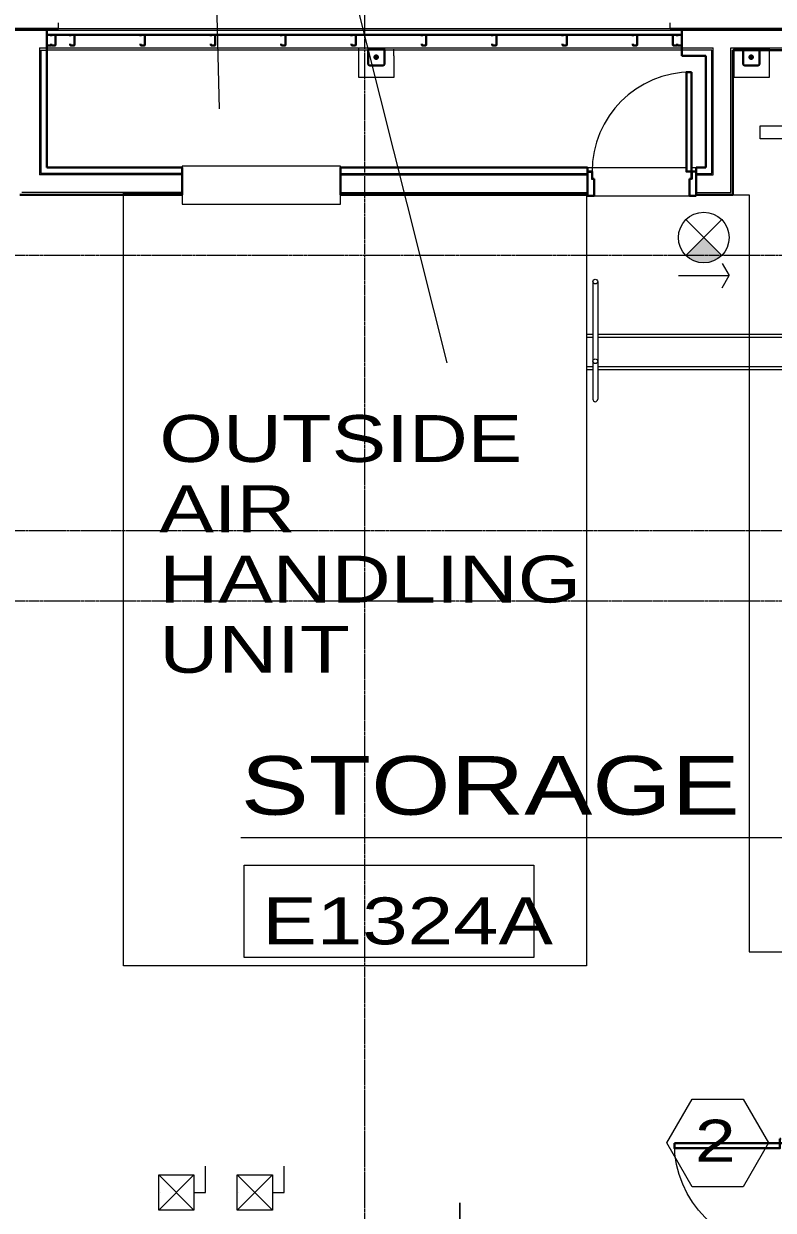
# Model space of a CAD drawing. Header units: inches. Extents: x -40190 to 0, y -3216 to 2257.
# Drawn here: x -30481.1 to -30225.2, y 695.1 to 1100.2 of the extents above; entities that cross this region are included whole.
import ezdxf
from ezdxf.enums import TextEntityAlignment as Align

# ---------------------------------------------------------------- set-up
doc = ezdxf.new("R2010")
doc.units = ezdxf.units.IN
doc.header["$LTSCALE"] = 0.5
doc.header["$MEASUREMENT"] = 0
doc.linetypes.add('A113$0$CENTER', pattern=[2, 1.25, -0.25, 0.25, -0.25])
for name, color, linetype in [('A113$0$A-ANNO-IDEN', 8, 'Continuous'), ('A113$0$A-ANNO-TEXT', 8, 'Continuous'), ('A113$0$A-COLS-COLS13-14', 8, 'Continuous'), ('A113$0$A-DOOR', 8, 'Continuous'), ('A113$0$A-DOOR-FRAM', 8, 'Continuous'), ('A113$0$A-FLOOR-THRSHD', 8, 'Continuous'), ('A113$0$A-FLOR-CURB', 8, 'Continuous'), ('A113$0$A-FLOR-HRAL', 8, 'Continuous'), ('A113$0$A-FLOR-STRS', 8, 'Continuous'), ('A113$0$A-GRID-GRD13-14', 8, 'Continuous'), ('A113$0$A-GRID-GRDP0-15', 8, 'Continuous'), ('A113$0$A-WALL-FULL-EXTR', 8, 'Continuous'), ('A113$0$A-WALL-OPEN-LVRS', 8, 'Continuous'), ('A113$0$A-WALL-STUD', 8, 'Continuous'), ('A113$0$E-PANEL', 8, 'Continuous'), ('A113$0$Level 12', 8, 'Continuous'), ('A113$0$Level 23', 8, 'Continuous'), ('A113$0$M-CONC-PAD', 8, 'Continuous'), ('A613$0$A-ANNO-REVS-BULL', 8, 'Continuous'), ('A613$0$A-CLNG-SPNK', 8, 'Continuous'), ('A613$0$bc113 - Level 23', 8, 'Continuous'), ('A613$0$br613 - E-Lite', 8, 'Continuous'), ('A613$0$br613 - Level 36', 8, 'Continuous'), ('XREF', 7, 'Continuous')]:
    doc.layers.add(name, color=color, linetype=linetype)
doc.styles.add('A113$0$Arial', font='arial.ttf', dxfattribs={"height": 0.076839})
doc.styles.add('A113$0$style-Arial', font='arial.ttf')
doc.styles.add('A613$0$style-Arial', font='arial.ttf')

# ---------------------------------------------------------------- blocks, each defined once
blk = doc.blocks.new('*U583')
at = {"layer": 'A113$0$E-PANEL', "linetype": 'Continuous', "lineweight": 13, "flags": 128}
for points in [[(-8.01, 4.48), (3.99, 4.51)], [(-7.98, -7.52), (-8.01, 4.48)], [(3.99, 4.51), (4.02, -7.49)], [(-7.49, -1.52), (-7.49, -1.52)], [(4.02, -7.49), (-7.98, -7.52)]]:
    blk.add_lwpolyline(points, dxfattribs=at)
at = {"layer": 'A113$0$E-PANEL', "linetype": 'Continuous', "lineweight": 0, "flags": 128}
for points in [[(-8.01, 4.48), (4.02, -7.49)], [(-7.98, -7.52), (3.99, 4.51)], [(8.01, -1.48), (7.98, 7.52)], [(4.01, -1.49), (8.01, -1.48)]]:
    blk.add_lwpolyline(points, dxfattribs=at)
blk = doc.blocks.new('A113$0$36D478_21')
at = {"layer": 'A113$0$A-DOOR', "linetype": 'Continuous', "lineweight": 0, "extrusion": (0, 0, -1)}
blk.add_arc((5.25, -0.85), 36, 270, 0, dxfattribs=at)
at = {"layer": 'A113$0$A-DOOR', "linetype": 'Continuous', "lineweight": 30}
blk.add_3dface([(-41.25, -0.85), (-41.25, -2.6), (-5.25, -2.6), (-5.25, -0.85)], dxfattribs=at)
at = {"layer": 'A113$0$A-DOOR-FRAM', "linetype": 'Continuous', "lineweight": 30}
for p, q in [((-5.25, 0.65), (-5.25, -0.85)), ((-5.25, 0.65), (-4.88, 0.65)), ((0.37, 0.65), (0, 0.65)), ((0.37, -1.6), (0.37, 0.65)), ((-5.25, -0.85), (-2.83, -0.85)), ((-2.83, -0.85), (-2.83, -1.6)), ((-2.83, -1.6), (0.37, -1.6)), ((-2.83, -36.85), (-2.83, -36.1)), ((-2.83, -36.1), (0.37, -36.1)), ((0.37, -36.1), (0.37, -38.35)), ((-5.25, -38.35), (-5.25, -36.85)), ((-5.25, -36.85), (-2.83, -36.85)), ((-5.25, -38.35), (-4.88, -38.35)), ((0.37, -38.35), (0, -38.35))]:
    blk.add_line(p, q, dxfattribs=at)
at = {"layer": 'A113$0$A-DOOR-FRAM', "linetype": 'Continuous', "lineweight": 13}
for p, q in [((-5.1, 0.5), (-5.1, -0.7)), ((-5.1, 0.5), (-4.88, 0.5)), ((-4.88, 0.65), (-4.88, 0.5)), ((0, 0.5), (0, 0.65)), ((0.22, 0.5), (0, 0.5)), ((0.22, -1.45), (0.22, 0.5)), ((-5.1, -0.7), (-2.68, -0.7)), ((-2.68, -0.7), (-2.68, -1.45)), ((-2.68, -1.45), (0.22, -1.45)), ((-2.68, -37), (-2.68, -36.25)), ((-2.68, -36.25), (0.22, -36.25)), ((0.22, -36.25), (0.22, -38.2)), ((-5.1, -38.2), (-5.1, -37)), ((-5.1, -37), (-2.68, -37)), ((-5.1, -38.2), (-4.88, -38.2)), ((-4.88, -38.35), (-4.88, -38.2)), ((0.22, -38.2), (0, -38.2)), ((0, -38.2), (0, -38.35))]:
    blk.add_line(p, q, dxfattribs=at)
blk = doc.blocks.new('A113$0$T6X6_3')
at = {"layer": 'A113$0$Level 12', "linetype": 'Continuous', "lineweight": 13}
for p, q in [((-3, 2.375), (-3, -2.375)), ((-2.6875, 2.375), (-2.6875, -2.375)), ((2.375, 3), (-2.375, 3)), ((2.375, 2.6875), (-2.375, 2.6875)), ((2.6875, -2.375), (2.6875, 2.375)), ((3, -2.375), (3, 2.375)), ((-2.375, -2.6875), (2.375, -2.6875)), ((-2.375, -3), (2.375, -3))]:
    blk.add_line(p, q, dxfattribs=at)
at = {"layer": 'A113$0$Level 12', "linetype": 'Continuous', "lineweight": 13, "extrusion": (0, 0, -1)}
for centre, radius, start, end in [((2.375, 2.375), 0.625, 0, 90), ((2.375, 2.375), 0.3125, 0, 90), ((-2.375, 2.375), 0.625, 90, 180), ((-2.375, 2.375), 0.3125, 90, 180)]:
    blk.add_arc(centre, radius, start, end, dxfattribs=at)
at = {"layer": 'A113$0$Level 12', "linetype": 'Continuous', "lineweight": 13}
for centre, radius, start, end in [((-2.375, -2.375), 0.625, 180, 270), ((-2.375, -2.375), 0.3125, 180, 270), ((2.375, -2.375), 0.625, 270, 0), ((2.375, -2.375), 0.3125, 270, 0)]:
    blk.add_arc(centre, radius, start, end, dxfattribs=at)
at = {"layer": 'A113$0$Level 12', "linetype": 'Continuous', "lineweight": 70}
blk.add_point((0, 0), dxfattribs=at)
blk = doc.blocks.new('*U633')
at = {"layer": 'A113$0$A-DOOR', "linetype": 'Continuous', "lineweight": 0}
blk.add_arc((17, -13), 34, 89.9993, 179.9993, dxfattribs=at)
at = {"layer": 'A113$0$A-DOOR', "linetype": 'Continuous', "lineweight": 30}
blk.add_3dface([(17, 21), (15.25, 21), (15.25, -13), (17, -13)], dxfattribs=at)
at = {"layer": 'A113$0$A-DOOR-FRAM', "linetype": 'Continuous', "lineweight": 30}
for p, q in [((-18.5, -13), (-17, -13)), ((-18.5, -13), (-18.5, -13.38)), ((-17, -13), (-17, -15.42)), ((-17, -15.42), (-16.25, -15.42)), ((-16.25, -15.42), (-16.25, -21.25)), ((17, -15.42), (16.25, -15.42)), ((16.25, -15.42), (16.25, -21.25)), ((18.5, -13), (17, -13)), ((17, -13), (17, -15.42)), ((18.5, -13), (18.5, -13.38)), ((-18.5, -21.25), (-18.5, -20.87)), ((-16.25, -21.25), (-18.5, -21.25)), ((16.25, -21.25), (18.5, -21.25)), ((18.5, -21.25), (18.5, -20.87))]:
    blk.add_line(p, q, dxfattribs=at)
at = {"layer": 'A113$0$A-DOOR-FRAM', "linetype": 'Continuous', "lineweight": 13}
for p, q in [((-18.5, -13.38), (-18.35, -13.38)), ((-18.35, -13.15), (-17.15, -13.15)), ((-18.35, -13.15), (-18.35, -13.38)), ((-17.15, -13.15), (-17.15, -15.57)), ((-17.15, -15.57), (-16.4, -15.57)), ((-16.4, -15.57), (-16.4, -21.1)), ((17.15, -15.57), (16.4, -15.57)), ((16.4, -15.57), (16.4, -21.1)), ((18.35, -13.15), (17.15, -13.15)), ((17.15, -13.15), (17.15, -15.57)), ((18.35, -13.15), (18.35, -13.38)), ((18.5, -13.38), (18.35, -13.38)), ((-18.35, -20.87), (-18.5, -20.87)), ((-18.35, -21.1), (-18.35, -20.87)), ((-16.4, -21.1), (-18.35, -21.1)), ((16.4, -21.1), (18.35, -21.1)), ((18.35, -21.1), (18.35, -20.87)), ((18.35, -20.87), (18.5, -20.87))]:
    blk.add_line(p, q, dxfattribs=at)
blk = doc.blocks.new('A113')
at = {"layer": 'A113$0$A-ANNO-IDEN', "lineweight": 13}
blk.add_line((-23623.2917, 822.3774), (-23443.3434, 822.3774), dxfattribs=at)
at = {"layer": 'A113$0$A-ANNO-IDEN', "lineweight": 0, "flags": 128}
for points in [[(-23567.8238, 1732.9274), (-23647.2714, 1732.9274), (-23630.7117, 1071.1735)], [(-23565.8541, 1220.2555), (-23612.2687, 1220.2555), (-23552.8944, 984.4459)], [(-23443.3434, 822.3774), (-23434.7389, 822.3774), (-23382.0479, 700.6327)]]:
    blk.add_lwpolyline(points, dxfattribs=at)
at = {"layer": 'A113$0$A-ANNO-IDEN', "lineweight": 13}
blk.add_3dface([(-23622.0919, 812.8607), (-23523.2381, 812.8607), (-23523.2381, 781.3312), (-23622.0919, 781.3312)], dxfattribs=at)
at = {"layer": 'A113$0$A-COLS-COLS13-14', "lineweight": 0}
blk.add_line((-23548.4983, 667.7603, -4909.5523), (-23548.4983, 697.5763, -4909.5523), dxfattribs=at)
at = {"layer": 'A113$0$A-FLOOR-THRSHD', "lineweight": 0}
for p, q in [((-23504.8953, 1051.11, 1992.7541), (-23471.144, 1051.11, 1992.7541)), ((-23469.394, 1051.11, 1992.7541), (-23467.8934, 1051.11, 1992.7541)), ((-23502.6439, 1041.4692, 1992.7541), (-23470.1448, 1041.4692, 1992.7541))]:
    blk.add_line(p, q, dxfattribs=at)
at = {"layer": 'A113$0$A-FLOR-CURB', "lineweight": 0}
for p, q in [((-23729.1243, 1097.9901, 1992.7541), (-22922.8335, 1097.9901, 1992.7541)), ((-23691.9876, 1091.9901, 1992.7541), (-23462.0184, 1091.9901, 1992.7541)), ((-23691.9876, 1091.9901, 1992.7541), (-23691.9876, 1048.61, 1992.7541)), ((-23462.0184, 1048.61, 1992.7541), (-23462.0184, 1091.9901, 1992.7541)), ((-23456.0184, 1091.9901, 1992.7541), (-22922.8335, 1091.9901, 1992.7541)), ((-23456.0184, 1042.61, 1992.7541), (-23456.0184, 1091.9901, 1992.7541)), ((-23643.2686, 1048.61, 1992.7541), (-23691.9876, 1048.61, 1992.7541)), ((-23589.2686, 1048.61, 1992.7541), (-23504.8953, 1048.61, 1992.7541)), ((-23467.8934, 1048.61, 1992.7541), (-23462.0184, 1048.61, 1992.7541)), ((-23643.2686, 1042.61, 1992.7541), (-23697.9876, 1042.61, 1992.7541)), ((-23589.2686, 1042.61, 1992.7541), (-23504.8953, 1042.61, 1992.7541)), ((-23467.8934, 1042.61, 1992.7541), (-23456.0184, 1042.61, 1992.7541))]:
    blk.add_line(p, q, dxfattribs=at)
at = {"layer": 'A113$0$A-FLOR-HRAL', "lineweight": 13}
for p, q in [((-23503.0828, 1012.1725, 1992.7541), (-23503.0828, 971.985, 1992.7541)), ((-23501.4578, 1012.1725, 1992.7541), (-23501.4578, 971.985, 1992.7541))]:
    blk.add_line(p, q, dxfattribs=at)
for centre in [(-23502.2703, 1012.1725, 1992.7541), (-23502.2703, 984.985, 1992.7541)]:
    blk.add_circle(centre, 0.8125, dxfattribs=at)
blk.add_arc((-23502.2703, 971.985, 1992.7541), 0.8125, 180, 0, dxfattribs=at)
at = {"layer": 'A113$0$A-FLOR-STRS', "lineweight": 13}
for p, q in [((-23505.2703, 1041.4692, 1992.7541), (-23505.2703, 982.1725, 1992.7541)), ((-23505.2703, 994.1725, 1992.7541), (-23503.0828, 994.1725, 1992.7541)), ((-23505.2703, 993.1725, 1992.7541), (-23503.0828, 993.1725, 1992.7541)), ((-23501.4578, 994.1725, 1992.7541), (-23431.0811, 994.1725, 1992.7541)), ((-23501.4578, 993.1725, 1992.7541), (-23431.0811, 993.1725, 1992.7541)), ((-23505.2703, 983.1725, 1992.7541), (-23503.0828, 983.1725, 1992.7541)), ((-23505.2703, 982.1725, 1992.7541), (-23503.0828, 982.1725, 1992.7541)), ((-23501.4578, 983.1725, 1992.7541), (-23431.0811, 983.1725, 1992.7541)), ((-23501.4578, 982.1725, 1992.7541), (-23427.2686, 982.1725, 1992.7541))]:
    blk.add_line(p, q, dxfattribs=at)
at = {"layer": 'A113$0$A-GRID-GRD13-14', "lineweight": 0}
blk.add_line((-23548.4983, 697.5763, 0.001), (-23548.4983, 216.9988, 0.001), dxfattribs=at)
at = {"layer": 'A113$0$A-GRID-GRDP0-15', "linetype": 'A113$0$CENTER', "lineweight": 0}
for p, q in [((-23581.0236, 2113.2362), (-23581.0236, -676.9052)), ((-23884.5631, 1021.1697), (-20452.7577, 1021.1697)), ((-24110.5721, 927.1574), (-20437.5384, 927.1574)), ((-23884.5631, 903.1574), (-20364.9322, 903.1574))]:
    blk.add_line(p, q, dxfattribs=at)
at = {"layer": 'A113$0$A-WALL-FULL-EXTR', "lineweight": 30}
for p, q in [((-23729.4492, 1098.4902, 1992.7541), (-23685.5225, 1098.4941, 1992.7541)), ((-23689.4876, 1089.8682, 1992.7541), (-23689.4876, 1098.4938, 1992.7541)), ((-22922.8335, 1098.4865, 1992.7541), (-23476.7492, 1098.4901, 1992.7541)), ((-23472.7841, 1098.5153, 1992.7541), (-23472.7841, 1097.8903, 1992.7541)), ((-23472.7841, 1089.2381, 1992.7541), (-23472.7841, 1098.4901, 1992.7541)), ((-23472.7841, 1096.4869, 1992.7541), (-23689.4568, 1096.49, 1992.7541)), ((-23689.4876, 1089.8682, 1992.7541), (-23689.4876, 1092.8397, 1992.7541)), ((-23455.2684, 1041.86, 1992.7541), (-23455.2684, 1091.2368, 1992.7541)), ((-23455.2684, 1091.2368, 1992.7541), (-23360.3986, 1091.2368, 1992.7541)), ((-23689.4876, 1089.8682, 1992.7541), (-23689.4876, 1051.11, 1992.7541)), ((-23464.5185, 1089.2373, 1992.7541), (-23472.7841, 1089.2381, 1992.7541)), ((-23464.5185, 1051.11, 1992.7541), (-23464.5185, 1089.2373, 1992.7541)), ((-23643.2686, 1051.11, 1992.7541), (-23689.4876, 1051.11, 1992.7541)), ((-23643.2686, 1051.11, 1992.7541), (-23643.2686, 1041.86, 1992.7541)), ((-23589.2686, 1051.11, 1992.7541), (-23589.2686, 1041.86, 1992.7541)), ((-23589.2686, 1051.11, 1992.7541), (-23504.8953, 1051.11, 1992.7541)), ((-23504.8953, 1041.86, 1992.7541), (-23504.8953, 1051.11, 1992.7541)), ((-23467.8934, 1041.86, 1992.7541), (-23467.8934, 1051.11, 1992.7541)), ((-23467.8934, 1051.11, 1992.7541), (-23464.5185, 1051.11, 1992.7541)), ((-23643.2686, 1041.86, 1992.7541), (-23698.7376, 1041.86, 1992.7541)), ((-23589.2686, 1041.86, 1992.7541), (-23504.8953, 1041.86, 1992.7541)), ((-23467.8934, 1041.86, 1992.7541), (-23455.2684, 1041.86, 1992.7541))]:
    blk.add_line(p, q, dxfattribs=at)
at = {"layer": 'A113$0$A-WALL-FULL-EXTR', "lineweight": 0}
for p, q in [((-23476.7492, 1098.4869, 1992.7541), (-23696.7492, 1098.4901, 1992.7541)), ((-23472.7841, 1091.2399, 1992.7541), (-23689.4876, 1091.243, 1992.7541))]:
    blk.add_line(p, q, dxfattribs=at)
at = {"layer": 'A113$0$A-WALL-FULL-EXTR', "lineweight": 13}
for p, q in [((-23685.5225, 1098.4941, 1992.7541), (-23685.5225, 1100.4941, 1992.7541)), ((-23476.7492, 1098.49, 1992.7541), (-23476.7492, 1100.49, 1992.7541)), ((-23691.4876, 1091.2425, 1992.7541), (-23691.4876, 1049.11, 1992.7541)), ((-23691.4876, 1091.2425, 1992.7541), (-23689.4876, 1091.2425, 1992.7541)), ((-23462.5185, 1091.2372, 1992.7541), (-23472.7839, 1091.2381, 1992.7541)), ((-23462.5185, 1049.11, 1992.7541), (-23462.5185, 1091.2372, 1992.7541)), ((-23643.2686, 1049.11, 1992.7541), (-23691.4876, 1049.11, 1992.7541)), ((-23589.2686, 1049.11, 1992.7541), (-23504.8953, 1049.11, 1992.7541)), ((-23467.8934, 1049.11, 1992.7541), (-23462.5185, 1049.11, 1992.7541))]:
    blk.add_line(p, q, dxfattribs=at)
at = {"layer": 'A113$0$A-WALL-OPEN-LVRS', "lineweight": 13}
blk.add_3dface([(-23643.2686, 1038.61, 1992.7541), (-23589.2686, 1038.61, 1992.7541), (-23589.2686, 1051.61, 1992.7541), (-23643.2686, 1051.61, 1992.7541)], dxfattribs=at)
at = {"layer": 'A113$0$A-WALL-STUD', "lineweight": 30, "elevation": 1992.7541, "flags": 128}
for points in [[(-23687.9876, 1095.9869), (-23687.9876, 1096.3619, 0.41421356), (-23688.1126, 1096.4869), (-23689.3626, 1096.4869, 0.41421356), (-23689.4876, 1096.3619), (-23689.4876, 1092.9647, 0.41421356), (-23689.3626, 1092.8397), (-23688.1126, 1092.8397, 0.41421356), (-23687.9876, 1092.9647), (-23687.9876, 1093.3397)], [(-23687.9876, 1095.9869), (-23687.9876, 1096.3619, -0.41421356), (-23687.8626, 1096.4869), (-23686.6126, 1096.4869, -0.41421356), (-23686.4876, 1096.3619), (-23686.4876, 1092.9647, -0.41421356), (-23686.6126, 1092.8397), (-23687.8626, 1092.8397, -0.41421356), (-23687.9876, 1092.9647), (-23687.9876, 1093.3397)], [(-23681.4992, 1095.9885), (-23681.4992, 1096.3635, -0.41421356), (-23681.3742, 1096.4885), (-23680.1242, 1096.4885, -0.41421356), (-23679.9992, 1096.3635), (-23679.9992, 1092.9663, -0.41421356), (-23680.1242, 1092.8413), (-23681.3742, 1092.8413, -0.41421356), (-23681.4992, 1092.9663), (-23681.4992, 1093.3413)], [(-23657.4992, 1095.9885), (-23657.4992, 1096.3635, -0.41421356), (-23657.3742, 1096.4885), (-23656.1242, 1096.4885, -0.41421356), (-23655.9992, 1096.3635), (-23655.9992, 1092.9663, -0.41421356), (-23656.1242, 1092.8413), (-23657.3742, 1092.8413, -0.41421356), (-23657.4992, 1092.9663), (-23657.4992, 1093.3413)], [(-23633.4992, 1095.9885), (-23633.4992, 1096.3635, -0.41421356), (-23633.3742, 1096.4885), (-23632.1242, 1096.4885, -0.41421356), (-23631.9992, 1096.3635), (-23631.9992, 1092.9663, -0.41421356), (-23632.1242, 1092.8413), (-23633.3742, 1092.8413, -0.41421356), (-23633.4992, 1092.9663), (-23633.4992, 1093.3413)], [(-23609.4992, 1095.9885), (-23609.4992, 1096.3635, -0.41421356), (-23609.3742, 1096.4885), (-23608.1242, 1096.4885, -0.41421356), (-23607.9992, 1096.3635), (-23607.9992, 1092.9663, -0.41421356), (-23608.1242, 1092.8413), (-23609.3742, 1092.8413, -0.41421356), (-23609.4992, 1092.9663), (-23609.4992, 1093.3413)], [(-23585.4992, 1095.9885), (-23585.4992, 1096.3635, -0.41421356), (-23585.3742, 1096.4885), (-23584.1242, 1096.4885, -0.41421356), (-23583.9992, 1096.3635), (-23583.9992, 1092.9663, -0.41421356), (-23584.1242, 1092.8413), (-23585.3742, 1092.8413, -0.41421356), (-23585.4992, 1092.9663), (-23585.4992, 1093.3413)], [(-23561.4992, 1095.9885), (-23561.4992, 1096.3635, -0.41421356), (-23561.3742, 1096.4885), (-23560.1242, 1096.4885, -0.41421356), (-23559.9992, 1096.3635), (-23559.9992, 1092.9663, -0.41421356), (-23560.1242, 1092.8413), (-23561.3742, 1092.8413, -0.41421356), (-23561.4992, 1092.9663), (-23561.4992, 1093.3413)], [(-23537.4992, 1095.9885), (-23537.4992, 1096.3635, -0.41421356), (-23537.3742, 1096.4885), (-23536.1242, 1096.4885, -0.41421356), (-23535.9992, 1096.3635), (-23535.9992, 1092.9663, -0.41421356), (-23536.1242, 1092.8413), (-23537.3742, 1092.8413, -0.41421356), (-23537.4992, 1092.9663), (-23537.4992, 1093.3413)], [(-23513.4992, 1095.9885), (-23513.4992, 1096.3635, -0.41421356), (-23513.3742, 1096.4885), (-23512.1242, 1096.4885, -0.41421356), (-23511.9992, 1096.3635), (-23511.9992, 1092.9663, -0.41421356), (-23512.1242, 1092.8413), (-23513.3742, 1092.8413, -0.41421356), (-23513.4992, 1092.9663), (-23513.4992, 1093.3413)], [(-23489.4992, 1095.9885), (-23489.4992, 1096.3635, -0.41421356), (-23489.3742, 1096.4885), (-23488.1242, 1096.4885, -0.41421356), (-23487.9992, 1096.3635), (-23487.9992, 1092.9663, -0.41421356), (-23488.1242, 1092.8413), (-23489.3742, 1092.8413, -0.41421356), (-23489.4992, 1092.9663), (-23489.4992, 1093.3413)], [(-23474.2841, 1095.987), (-23474.2841, 1096.362, 0.41421356), (-23474.4091, 1096.487), (-23475.6591, 1096.487, 0.41421356), (-23475.7841, 1096.362), (-23475.7841, 1092.9648, 0.41421356), (-23475.6591, 1092.8398), (-23474.4091, 1092.8398, 0.41421356), (-23474.2841, 1092.9648), (-23474.2841, 1093.3398)], [(-23474.2841, 1095.987), (-23474.2841, 1096.362, -0.41421356), (-23474.1591, 1096.487), (-23472.9091, 1096.487, -0.41421356), (-23472.7841, 1096.362), (-23472.7841, 1092.9648, -0.41421356), (-23472.9091, 1092.8398), (-23474.1591, 1092.8398, -0.41421356), (-23474.2841, 1092.9648), (-23474.2841, 1093.3398)]]:
    blk.add_lwpolyline(points, format="xyb", dxfattribs=at)
at = {"layer": 'A113$0$Level 12', "lineweight": 0}
for p, q in [((-23583.0183, 1089.2449, 1992.7541), (-23583.0183, 1091.8618, 1992.7541)), ((-23571.0183, 1089.2449, 1992.7541), (-23571.0183, 1091.5989, 1992.7541))]:
    blk.add_line(p, q, dxfattribs=at)
at = {"layer": 'A113$0$Level 12', "lineweight": 13, "elevation": 1992.7541, "flags": 128}
blk.add_lwpolyline([(-23571.0183, 1089.2449), (-23571.0183, 1081.8674), (-23583.0183, 1081.8674), (-23583.0183, 1089.2449)], dxfattribs=at)
at = {"layer": 'A113$0$Level 12', "lineweight": 13}
blk.add_3dface([(-23454.8933, 1081.8674, 1992.7541), (-23454.8933, 1091.8674, 1992.7541), (-23442.8933, 1091.8674, 1992.7541), (-23442.8933, 1081.8674, 1992.7541)], dxfattribs=at)
at = {"layer": 'A113$0$Level 23', "lineweight": 30}
blk.add_line((-23452.0183, 1091.2371, 1992.7541), (-23455.2684, 1091.2371, 1992.7541), dxfattribs=at)
at = {"layer": 'A113$0$M-CONC-PAD', "lineweight": 0, "elevation": 1992.7541, "flags": 128}
blk.add_lwpolyline([(-23589.2686, 1042.485), (-23505.2686, 1042.485), (-23505.2686, 778.485), (-23663.2686, 778.485), (-23663.2686, 1042.485), (-23643.2686, 1042.485)], dxfattribs=at)
at = {"layer": 'A113$0$A-DOOR', "lineweight": 0}
blk.add_blockref('A113$0$36D478_21', (-23434.0252, 718.8425, 1992.7541), dxfattribs=at)
at = {"layer": 'A113$0$A-DOOR-FRAM', "lineweight": 13}
blk.add_blockref('*U633', (-23486.3942, 1062.719, 1992.7541), dxfattribs=at)
at = {"layer": 'A113$0$E-PANEL', "lineweight": 13}
for p in [(-23643.2927, 702.64, 1992.7541), (-23616.484, 702.64, 1992.7541)]:
    blk.add_blockref('*U583', p, dxfattribs=at)
at = {"layer": 'A113$0$Level 12', "lineweight": 13}
for p in [(-23577.0183, 1088.8674, 1992.7541), (-23449.0183, 1088.8674, 1992.7541)]:
    blk.add_blockref('A113$0$T6X6_3', p, dxfattribs=at)
at = {"layer": 'A113$0$A-ANNO-IDEN', "lineweight": 13, "attachment_point": 7, "line_spacing_factor": 0.6, "style": 'A113$0$Arial'}
for s, insert, char_height in [('\\H1x;\\W1.24688;STORAGE', (-23623.2927, 829.8564), 19.999996), ('\\H1x;\\W1.24688;E1324A', (-23615.9079, 785.6405), 15.999998)]:
    blk.add_mtext(s, dxfattribs=dict(at, insert=insert, char_height=char_height))
at = {"layer": 'A113$0$A-ANNO-TEXT', "lineweight": 13, "style": 'A113$0$style-Arial', "width": 1.246875}
for s, p in [('OUTSIDE ', (-23651.0713, 950.5933)), ('AIR', (-23651.0713, 926.5933)), ('HANDLING', (-23651.0713, 902.5933)), ('UNIT', (-23651.0713, 878.5933))]:
    blk.add_text(s, height=16, dxfattribs=at).set_placement(p)
blk = doc.blocks.new('*U985')
at = {"layer": 'A613$0$br613 - Level 36', "linetype": 'Continuous', "lineweight": 30, "extrusion": (0, 0, -1)}
blk.add_hatch(color=256, dxfattribs=at).paths.add_polyline_path([(-0.09, -4.39), (-0.82, -4.35), (-1.56, -4.25), (-2, -4.15), (-2.75, -3.94), (-3.48, -3.65), (-4.26, -3.26), (-5.07, -2.74), (-5.62, -2.31), (-6.11, -1.86), (0, 4.25), (6.11, -1.86), (5.88, -2.08), (5.63, -2.3), (5.32, -2.55), (5.01, -2.78), (4.68, -3.01), (4.4, -3.18), (4.1, -3.35), (3.78, -3.52), (3.27, -3.74), (2.62, -3.98), (2.18, -4.11), (1.79, -4.2), (1.21, -4.3), (0.54, -4.37)])
at = {"layer": 'A613$0$br613 - Level 36', "linetype": 'Continuous', "lineweight": 13}
for p, q in [((6.11, -1.86), (-6.11, 10.36)), ((6.11, 10.36), (-6.11, -1.86)), ((6.24, -4.58), (8.64, -8.74)), ((-8.64, -8.74), (8.64, -8.74)), ((6.24, -12.89), (8.64, -8.74))]:
    blk.add_line(p, q, dxfattribs=at)
blk.add_circle((0, 4.25), 8.64, dxfattribs=at)
blk = doc.blocks.new('A613')
at = {"layer": 'A613$0$A-ANNO-REVS-BULL', "lineweight": 13, "elevation": 0.01, "flags": 128}
blk.add_lwpolyline([(-23469.15, 733.05), (-23451.83, 733.05), (-23443.17, 718.05), (-23451.83, 703.05), (-23469.15, 703.05), (-23477.81, 718.05), (-23469.15, 733.05)], close=True, dxfattribs=at)
at = {"layer": 'A613$0$A-CLNG-SPNK', "lineweight": 0, "elevation": 2679.43, "flags": 128}
blk.add_lwpolyline([(-23460.61, 1041.86), (-23449.79, 1041.86), (-23449.79, 783.34), (-23362.03, 783.34)], dxfattribs=at)
at = {"layer": 'A613$0$bc113 - Level 23', "lineweight": 30}
blk.add_line((-23452.02, 1091.24, 2548.3), (-23455.27, 1091.24, 2548.3), dxfattribs=at)
at = {"layer": 'A613$0$br613 - E-Lite', "lineweight": 13}
blk.add_3dface([(-23446.03, 1065.42, 2679.43), (-23398.03, 1065.42, 2679.43), (-23398.03, 1060.92, 2679.43), (-23446.03, 1060.92, 2679.43)], dxfattribs=at)
at = {"layer": 'A613$0$br613 - Level 36', "lineweight": 13}
blk.add_blockref('*U985', (-23465.24, 1022.97, 2679.43), dxfattribs=at)
at = {"layer": 'A613$0$A-ANNO-REVS-BULL', "lineweight": 13, "style": 'A613$0$style-Arial', "width": 1.246876}
blk.add_text('2', height=14.4, dxfattribs=at).set_placement((-23461.32, 718.8, 0.01), align=Align.MIDDLE_CENTER)

msp = doc.modelspace()

# ---------------------------------------------------------------- block references
at = {"layer": 'XREF'}
for name in ['A113', 'A613']:
    msp.add_blockref(name, (-6783.71, 0), dxfattribs=at)

doc.saveas('drawing.dxf')
